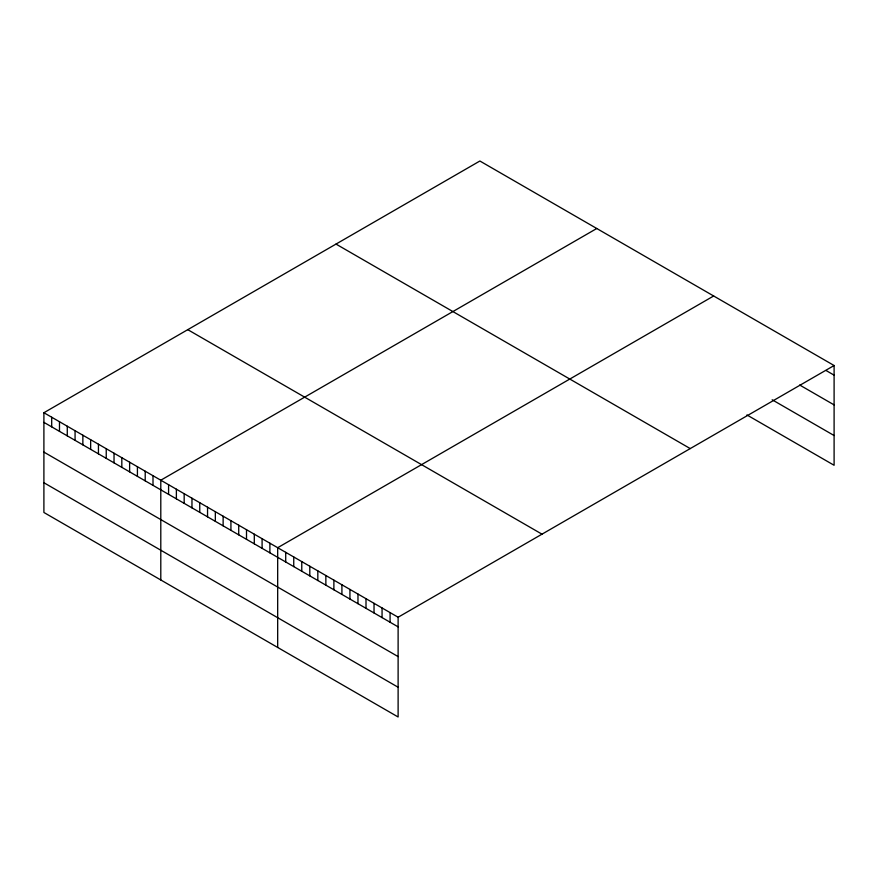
<?xml version="1.0" encoding="UTF-8"?>
<svg xmlns="http://www.w3.org/2000/svg" width="878" height="878" viewBox="0 0 878 878"><rect width="100%" height="100%" fill="white"/><g stroke="black" fill="none" stroke-linecap="round" stroke-linejoin="round"><path stroke-width="1.32" d="M834.1 365.522L398.118 617.234L398.118 716.986L43.9 512.478L43.9 412.726L479.882 161.014L834.1 365.522L834.1 465.274L746.926 414.943M596.777 228.499L160.795 480.211L160.795 579.963M713.671 295.985L277.678 547.707L277.678 647.448M826.066 370.516L834.1 375.158M799.693 385.025L834.1 404.89M772.168 399.775L834.1 435.532M336.011 244.084L690.229 448.581M187.771 329.667L541.989 534.164M43.9 412.726L398.118 617.234M43.9 422.362L398.118 626.87M43.9 452.104L398.118 656.601M43.9 482.735L398.118 687.244M390.084 612.603L390.084 622.228M382.062 607.96L382.062 617.596M374.028 603.329L374.028 612.965M366.005 598.697L366.005 608.322M357.972 594.055L357.972 603.691M349.938 589.423L349.938 599.059M341.915 584.781L341.915 594.417M333.881 580.149L333.881 589.786M325.859 575.518L325.859 585.154M317.825 570.876L317.825 580.512M309.802 566.244L309.802 575.88M301.769 561.613L301.769 571.238M293.746 556.97L293.746 566.606M285.712 552.339L285.712 561.975M269.886 543.208L269.886 552.833M262.094 538.708L262.094 548.333M254.302 534.208L254.302 543.844M246.509 529.708L246.509 539.344M238.717 525.209L238.717 534.845M230.925 520.709L230.925 530.345M223.133 516.209L223.133 525.845M215.34 511.709L215.34 521.345M207.548 507.21L207.548 516.846M199.756 502.71L199.756 512.346M191.964 498.21L191.964 507.846M184.171 493.71L184.171 503.346M176.379 489.211L176.379 498.847M168.587 484.711L168.587 494.347M153.002 475.711L153.002 485.347M145.21 471.223L145.21 480.848M137.418 466.723L137.418 476.348M129.626 462.223L129.626 471.848M121.822 457.723L121.822 467.359M114.03 453.224L114.03 462.86M106.238 448.724L106.238 458.36M98.446 444.224L98.446 453.86M90.653 439.724L90.653 449.36M82.861 435.225L82.861 444.861M75.069 430.725L75.069 440.361M67.277 426.225L67.277 435.861M59.484 421.725L59.484 431.361M51.692 417.226L51.692 426.862"/></g></svg>
